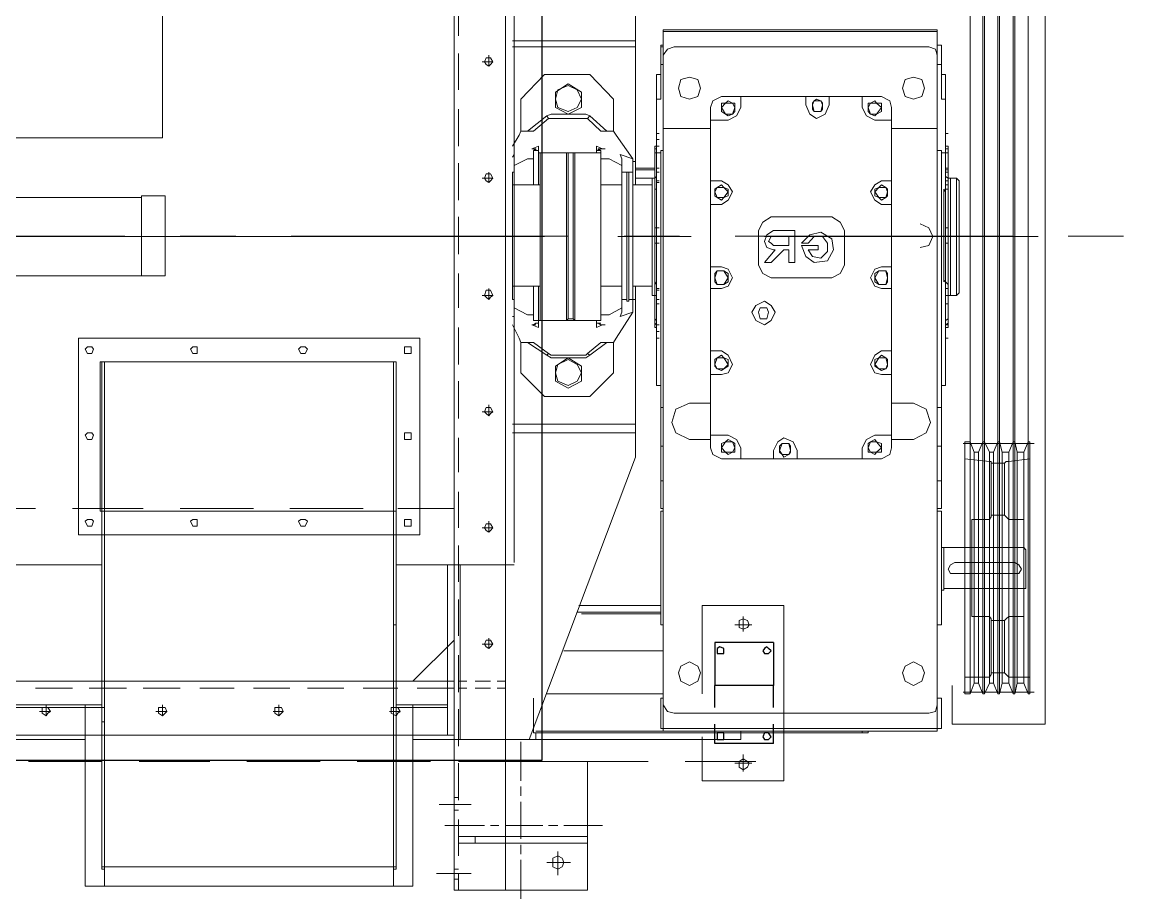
# Model space of a CAD drawing. Header units: millimetres. Extents: x 3220 to 226993, y 817 to 176024.
# Drawn here: x 47459 to 49373, y 163655 to 165159 of the extents above; entities that cross this region are included whole.
import ezdxf

# ---------------------------------------------------------------- set-up
doc = ezdxf.new("R2010")
doc.units = ezdxf.units.MM
doc.linetypes.add('AXES', pattern=[50.8, 31.75, -6.35, 6.35, -6.35])
doc.layers.add('Axe', color=1, linetype='AXES', lineweight=9)

# ---------------------------------------------------------------- blocks, each defined once
blk = doc.blocks.new("SYST7ME D'AXE")
at = {"layer": 'Axe', "ltscale": 15}
blk.add_line((-500, 9000), (15500, 9000), dxfattribs=at)
blk = doc.blocks.new('Level 0m')
blk.add_lwpolyline([(3300, -8100), (7550, -8100), (7550, -9900), (3300, -9900)], close=True)
blk.add_blockref("SYST7ME D'AXE", (0, -18000))
blk = doc.blocks.new('ligne melange T')
at = {"color": 7, "linetype": 'Continuous', "lineweight": 5, "true_color": 0x000007}
for points in [[(836.8, 5277.1), (-915, 5277.1), (-915, 5118)], [(836.8, 5277.1), (836.8, 5118), (770.3, 5118)], [(784.8, 4828.7), (632.9, 4828.7), (632.9, 4828.7)], [(784.8, 4688.4), (632.9, 4688.4), (632.9, 4828.7)], [(933.8, 4828.7), (858.5, 4828.7), (858.5, 4828.7)], [(858.5, 4688.4), (933.8, 4688.4), (933.8, 4828.7)], [(666.2, 4773.7), (666.2, 4744.8)], [(903.4, 4773.7), (903.4, 4744.8)], [(651.7, 4759.2), (677.7, 4759.2)], [(888.9, 4759.2), (917.9, 4759.2)], [(1121.8, 4351.3), (-1126.2, 4351.3)], [(763.1, 4336.8), (763.1, 4351.3), (763.1, 4351.3)], [(774.6, 4336.8), (774.6, 4351.3), (774.6, 4351.3)], [(900.5, 4336.8), (900.5, 4351.3), (900.5, 4351.3)], [(1029.2, 4270.3), (1029.2, 4351.3)], [(1029.2, 4336.8), (1029.2, 4351.3), (1029.2, 4351.3)], [(1040.8, 4270.3), (1040.8, 4351.3)], [(1040.8, 4336.8), (1040.8, 4351.3), (1040.8, 4351.3)], [(763.1, 4299.2), (763.1, 4325.3)], [(774.6, 4299.2), (774.6, 4325.3)], [(900.5, 4299.2), (900.5, 4325.3)], [(1029.2, 4299.2), (1029.2, 4325.3)], [(1040.8, 4299.2), (1040.8, 4325.3)], [(1029.2, 4299.2), (1040.8, 4299.2)], [(-345, 4270.3), (-407.2, 4270.3)], [(-252.4, 4270.3), (-314.6, 4270.3)], [(-155.5, 4270.3), (-219.2, 4270.3)], [(-62.9, 4270.3), (-126.6, 4270.3)], [(29.7, 4270.3), (-34, 4270.3)], [(122.2, 4270.3), (62.9, 4270.3)], [(219.2, 4270.3), (155.5, 4270.3)], [(311.7, 4270.3), (248.1, 4270.3)], [(404.3, 4270.3), (345, 4270.3)], [(499.8, 4270.3), (437.6, 4270.3)], [(592.4, 4270.3), (530.2, 4270.3)], [(685, 4270.3), (622.8, 4270.3)], [(781.9, 4270.3), (718.2, 4270.3)], [(763.1, 4270.3), (763.1, 4284.8)], [(774.6, 4270.3), (774.6, 4284.8)], [(874.5, 4270.3), (810.8, 4270.3)], [(900.5, 4270.3), (900.5, 4284.8)], [(967, 4270.3), (903.4, 4270.3)], [(1062.5, 4270.3), (1000.3, 4270.3)], [(1029.2, 4270.3), (1029.2, 4284.8)], [(1040.8, 4270.3), (1040.8, 4284.8)], [(1121.8, 4270.3), (1092.9, 4270.3)], [(1121.8, 4263.1), (-1126.2, 4263.1), (-1126.2, 4263.1)], [(-219.2, 4263.1), (-345, 4263.1)], [(-34, 4263.1), (-155.5, 4263.1)], [(155.5, 4263.1), (29.7, 4263.1)], [(345, 4263.1), (219.2, 4263.1)], [(466.5, 4263.1), (404.3, 4263.1)], [(466.5, 4263.1), (466.5, 4166.2)], [(763.1, 4192.2), (692.2, 4263.1)], [(763.1, 263.3), (763.1, 4263.1)], [(774.6, 4199.4), (774.6, 4263.1), (774.6, 4263.1)], [(855.7, 263.3), (855.7, 4263.1)], [(774.6, 4106.8), (774.6, 4166.2)], [(466.5, 4106.8), (466.5, 3981)], [(774.6, 4011.4), (774.6, 4073.6)], [(774.6, 3918.8), (774.6, 3981)], [(466.5, 3918.8), (466.5, 3792.9)], [(774.6, 3826.2), (774.6, 3885.5)], [(774.6, 3729.3), (774.6, 3792.9)], [(67.3, 3766.9), (-70.2, 3766.9), (-70.2, 3726.4)], [(-0.7, 3766.9), (-0.7, 3555.7)], [(67.3, 3766.9), (67.3, 3726.4)], [(67.3, 2977.1), (67.3, 3726.4), (-70.2, 3726.4)], [(-67.3, 3726.4), (-67.3, 2977.1), (-67.3, 2977.1)], [(466.5, 3729.3), (466.5, 3607.8)], [(774.6, 3636.7), (774.6, 3700.4)], [(774.6, 3544.1), (774.6, 3607.8)], [(466.5, 3544.1), (466.5, 3418.3)]]:
    blk.add_lwpolyline(points, dxfattribs=at)
at = {"color": 5, "linetype": 'Continuous', "lineweight": 5, "true_color": 0x000005}
for points in [[(-0.7, 4795.4), (-0.7, 5265.6), (-0.7, 5265.6)], [(352.2, 5248.2), (-848.4, 5248.2)], [(352.2, 5248.2), (784.8, 5248.2)], [(355.1, 5136.8), (355.1, 5258.3)], [(385.5, 5214.9), (381.2, 5251.1), (381.2, 5251.1)], [(658.9, 5207.7), (748.6, 5207.7), (751.5, 5210.6), (755.8, 5214.9), (755.8, 5251.1)], [(781.9, 5136.8), (781.9, 5258.3)], [(369.6, 5241), (766, 5241)], [(369.6, 5229.4), (766, 5229.4)], [(478.1, 5207.7), (481, 5210.6), (485.3, 5214.9), (485.3, 5241)], [(485.3, 5241), (651.7, 5241)], [(651.7, 5214.9), (651.7, 5241), (651.7, 5241)], [(352.2, 5225), (-848.4, 5225)], [(352.2, 5222.2), (-848.4, 5222.2)], [(352.2, 5225), (784.8, 5225)], [(352.2, 5222.2), (784.8, 5222.2)], [(369.6, 5214.9), (766, 5214.9)], [(385.5, 5214.9), (385.5, 5210.6), (388.4, 5207.7)], [(388.4, 5207.7), (388.4, 5184.5)], [(388.4, 5207.7), (478.1, 5207.7), (478.1, 5207.7)], [(478.1, 5207.7), (478.1, 5184.5)], [(651.7, 5214.9), (656, 5210.6), (658.9, 5207.7)], [(658.9, 5207.7), (658.9, 5184.5)], [(748.6, 5207.7), (748.6, 5184.5)], [(352.2, 5199), (-848.4, 5199)], [(352.2, 5196.1), (-848.4, 5196.1)], [(352.2, 5199), (784.8, 5199)], [(352.2, 5196.1), (784.8, 5196.1)], [(369.6, 5203.3), (766, 5203.3)], [(369.6, 5188.9), (766, 5188.9)], [(352.2, 5173), (-848.4, 5173)], [(352.2, 5170.1), (-848.4, 5170.1)], [(352.2, 5173), (784.8, 5173)], [(352.2, 5170.1), (784.8, 5170.1)], [(369.6, 5181.6), (766, 5181.6)], [(388.4, 5184.5), (385.5, 5184.5), (385.5, 5181.6), (381.2, 5139.7)], [(388.4, 5184.5), (478.1, 5184.5), (478.1, 5184.5)], [(485.3, 5181.6), (481, 5184.5), (478.1, 5184.5)], [(485.3, 5151.3), (485.3, 5181.6), (485.3, 5181.6)], [(748.6, 5184.5), (656, 5184.5), (651.7, 5181.6), (651.7, 5151.3)], [(755.8, 5181.6), (751.5, 5184.5), (748.6, 5184.5)], [(755.8, 5139.7), (755.8, 5181.6), (755.8, 5181.6)], [(369.6, 5162.8), (766, 5162.8)], [(369.6, 5155.6), (766, 5155.6)], [(485.3, 5151.3), (651.7, 5151.3)], [(352.2, 5148.4), (-848.4, 5148.4)], [(352.2, 5148.4), (784.8, 5148.4)], [(784.8, 4828.7), (858.5, 4828.7)], [(-0.7, 4543.7), (-0.7, 4669.6)], [(-0.7, 3795.8), (-0.7, 4417.9)], [(-0.7, 3544.1), (-0.7, 3670)]]:
    blk.add_lwpolyline(points, dxfattribs=at)
at = {"color": 7, "linetype": 'Continuous', "lineweight": 15, "true_color": 0x000007}
for points in [[(352.2, 5248.2), (352.2, 5251.1)], [(352.2, 5251.1), (784.8, 5251.1)], [(352.2, 5248.2), (369.6, 5241), (369.6, 5229.4)], [(766, 5229.4), (766, 5241), (784.8, 5248.2)], [(784.8, 5248.2), (784.8, 5251.1)], [(352.2, 5225), (369.6, 5229.4)], [(784.8, 5225), (766, 5229.4)], [(352.2, 5222.2), (352.2, 5225)], [(369.6, 5203.3), (369.6, 5214.9), (352.2, 5222.2)], [(784.8, 5222.2), (766, 5214.9), (766, 5203.3)], [(784.8, 5222.2), (784.8, 5225)], [(352.2, 5199), (369.6, 5203.3)], [(352.2, 5196.1), (352.2, 5199)], [(369.6, 5181.6), (369.6, 5188.9), (352.2, 5196.1)], [(784.8, 5199), (766, 5203.3)], [(784.8, 5196.1), (766, 5188.9), (766, 5181.6)], [(784.8, 5196.1), (784.8, 5199)], [(352.2, 5173), (369.6, 5181.6), (369.6, 5181.6)], [(352.2, 5170.1), (352.2, 5173)], [(369.6, 5155.6), (369.6, 5162.8), (352.2, 5170.1)], [(784.8, 5173), (766, 5181.6), (766, 5181.6)], [(784.8, 5170.1), (766, 5162.8), (766, 5155.6)], [(784.8, 5170.1), (784.8, 5173)], [(352.2, 5148.4), (369.6, 5155.6), (369.6, 5155.6)], [(784.8, 5148.4), (766, 5155.6), (766, 5155.6)], [(352.2, 5139.7), (352.2, 5148.4)], [(352.2, 5139.7), (784.8, 5139.7)], [(784.8, 5139.7), (784.8, 5148.4)], [(851.3, 4754.9), (848.4, 4754.9), (848.4, 4754.9)], [(851.3, 4754.9), (851.3, 4759.2)], [(851.3, 4754.9), (862.9, 4754.9)], [(851.3, 4754.9), (851.3, 4403.4)], [(862.9, 4754.9), (862.9, 4403.4)], [(632.9, 4617.5), (632.9, 4477.2)], [(644.5, 4617.5), (644.5, 4474.3)], [(647.3, 4617.5), (647.3, 4481.5)], [(711, 4451.1), (711, 4621.8)], [(784.8, 4621.8), (784.8, 4422.2)], [(848.4, 4621.8), (848.4, 4403.4)], [(-117.9, 4607.4), (-117.9, 4574.1)], [(-115, 4574.1), (-115, 4607.4)], [(-100.5, 4603), (-100.5, 4574.1)], [(-100.5, 4603), (-100.5, 4574.1)], [(-89, 4569.7), (-89, 4603)], [(84.6, 4603), (84.6, 4569.7)], [(-381.2, 4574.1), (-326.2, 4574.1), (-326.2, 4574.1)], [(-336.3, 4574.1), (-336.3, 4362.9)], [(-89, 4574.1), (-326.2, 4574.1)], [(-326.2, 4574.1), (-326.2, 4362.9)], [(-174.3, 4540.8), (-133.8, 4569.7), (-141, 4548)], [(-133.8, 4569.7), (-110.7, 4569.7), (-110.7, 4569.7)], [(-129.5, 4569.7), (-129.5, 4574.1), (-129.5, 4574.1)], [(-129.5, 4569.7), (-110.7, 4569.7), (-110.7, 4569.7)], [(-110.7, 4562.5), (-110.7, 4569.7)], [(-110.7, 4569.7), (107.8, 4569.7)], [(-110.7, 4569.7), (-110.7, 4562.5)], [(110.7, 4562.5), (-110.7, 4562.5)], [(-110.7, 4559.6), (-110.7, 4562.5)], [(-110.7, 4562.5), (-110.7, 4559.6)], [(-110.7, 4550.9), (-110.7, 4559.6), (110.7, 4559.6)], [(-110.7, 4559.6), (-110.7, 4550.9)], [(321.9, 4574.1), (84.6, 4574.1)], [(107.8, 4569.7), (107.8, 4574.1)], [(107.8, 4569.7), (107.8, 4562.5)], [(107.8, 4562.5), (107.8, 4569.7)], [(126.6, 4569.7), (107.8, 4569.7)], [(129.5, 4569.7), (107.8, 4569.7)], [(107.8, 4559.6), (107.8, 4550.9)], [(107.8, 4559.6), (107.8, 4550.9), (129.5, 4550.9)], [(110.7, 4562.5), (110.7, 4559.6)], [(110.7, 4559.6), (110.7, 4562.5)], [(129.5, 4569.7), (126.6, 4569.7), (126.6, 4569.7)], [(136.7, 4548), (129.5, 4569.7), (129.5, 4569.7)], [(181.5, 4514.8), (181.5, 4536.5), (174.3, 4540.8), (129.5, 4569.7)], [(321.9, 4574.1), (336.3, 4574.1)], [(321.9, 4574.1), (321.9, 4362.9)], [(378.3, 4574.1), (336.3, 4574.1)], [(336.3, 4574.1), (336.3, 4362.9)], [(862.9, 4391.8), (378.3, 4574.1)], [(-174.3, 4540.8), (-181.5, 4536.5), (-181.5, 4514.8), (-203.2, 4491.6), (-203.2, 4488.7)], [(-133.8, 4550.9), (-141, 4548)], [(-133.8, 4550.9), (-141, 4548)], [(-133.8, 4514.8), (-133.8, 4529.2), (-122.2, 4550.9)], [(-110.7, 4550.9), (-133.8, 4550.9)], [(107.8, 4550.9), (-110.7, 4550.9)], [(-89, 4550.9), (-110.7, 4550.9)], [(-89, 4514.8), (-89, 4550.9)], [(107.8, 4550.9), (84.6, 4550.9)], [(84.6, 4550.9), (84.6, 4514.8)], [(122.2, 4550.9), (133.8, 4529.2), (133.8, 4514.8)], [(129.5, 4550.9), (136.7, 4548)], [(136.7, 4548), (129.5, 4550.9)], [(-278.5, 4496), (-236.5, 4536.5)], [(-181.5, 4536.5), (-236.5, 4536.5)], [(-181.5, 4524.9), (-207.6, 4496)], [(-151.2, 4517.7), (-151.2, 4522)], [(151.2, 4517.7), (151.2, 4522)], [(233.6, 4536.5), (181.5, 4536.5)], [(181.5, 4524.9), (203.2, 4496), (207.6, 4488.7)], [(274.1, 4417.9), (274.1, 4496), (233.6, 4536.5)], [(-143.9, 4507.5), (-155.5, 4507.5), (-151.2, 4517.7)], [(-151.2, 4517.7), (-151.2, 4514.8)], [(-151.2, 4517.7), (-151.2, 4514.8)], [(-151.2, 4514.8), (-151.2, 4510.4), (-148.3, 4510.4)], [(-151.2, 4514.8), (-148.3, 4510.4)], [(-148.3, 4510.4), (-148.3, 4514.8)], [(-148.3, 4507.5), (-148.3, 4514.8), (-143.9, 4514.8)], [(-148.3, 4510.4), (-148.3, 4507.5)], [(-148.3, 4510.4), (-148.3, 4507.5)], [(-148.3, 4507.5), (-143.9, 4507.5)], [(-143.9, 4514.8), (141, 4514.8)], [(-143.9, 4514.8), (-143.9, 4510.4), (-143.9, 4510.4)], [(-143.9, 4507.5), (-143.9, 4510.4)], [(-143.9, 4507.5), (-143.9, 4510.4)], [(-143.9, 4467), (-143.9, 4510.4), (-143.9, 4510.4)], [(141, 4514.8), (143.9, 4514.8), (143.9, 4507.5)], [(141, 4467), (143.9, 4469.9), (143.9, 4514.8), (141, 4514.8)], [(151.2, 4517.7), (155.5, 4507.5), (143.9, 4507.5)], [(143.9, 4507.5), (143.9, 4510.4)], [(143.9, 4507.5), (143.9, 4510.4)], [(143.9, 4507.5), (148.3, 4507.5)], [(148.3, 4510.4), (148.3, 4514.8)], [(148.3, 4510.4), (151.2, 4514.8), (151.2, 4514.8)], [(148.3, 4510.4), (148.3, 4507.5)], [(148.3, 4507.5), (148.3, 4510.4), (148.3, 4510.4)], [(151.2, 4517.7), (151.2, 4514.8)], [(151.2, 4514.8), (151.2, 4517.7)], [(151.2, 4514.8), (151.2, 4517.7)], [(203.2, 4488.7), (200.4, 4491.6), (181.5, 4514.8)], [(-278.5, 4417.9), (-278.5, 4496)], [(-262.6, 4458.4), (-248.1, 4481.5), (-222.1, 4481.5)], [(-222.1, 4481.5), (-210.5, 4458.4), (-222.1, 4436.7)], [(-203.2, 4491.6), (-207.6, 4496), (-210.5, 4488.7)], [(-210.5, 4488.7), (-210.5, 4429.4), (-210.5, 4429.4)], [(-203.2, 4488.7), (-203.2, 4425.1), (-203.2, 4425.1)], [(200.4, 4491.6), (203.2, 4496)], [(200.4, 4425.1), (203.2, 4429.4), (203.2, 4488.7)], [(207.6, 4429.4), (207.6, 4488.7), (207.6, 4488.7)], [(207.6, 4458.4), (222.1, 4481.5), (248.1, 4481.5)], [(248.1, 4481.5), (259.7, 4458.4), (248.1, 4436.7)], [(-143.9, 4469.9), (-143.9, 4455.5)], [(-143.9, 4469.9), (143.9, 4469.9)], [(-143.9, 4467), (141, 4467)], [(-143.9, 4458.4), (-143.9, 4467), (-143.9, 4467)], [(141, 4467), (141, 4458.4)], [(143.9, 4455.5), (143.9, 4469.9)], [(-262.6, 4458.4), (-248.1, 4436.7), (-222.1, 4436.7)], [(-143.9, 4458.4), (141, 4458.4)], [(-143.9, 4455.5), (-143.9, 4458.4), (-143.9, 4458.4)], [(-143.9, 4455.5), (143.9, 4455.5)], [(-143.9, 4455.5), (-143.9, 4410.6), (-143.9, 4410.6)], [(141, 4458.4), (143.9, 4455.5), (143.9, 4455.5)], [(143.9, 4455.5), (143.9, 4415)], [(207.6, 4458.4), (222.1, 4436.7), (248.1, 4436.7)], [(-210.5, 4429.4), (-207.6, 4422.2)], [(-203.2, 4425.1), (-207.6, 4422.2)], [(-181.5, 4399), (-203.2, 4425.1)], [(200.4, 4425.1), (181.5, 4399)], [(200.4, 4425.1), (203.2, 4422.2), (207.6, 4429.4)], [(-236.5, 4377.4), (-278.5, 4417.9)], [(-207.6, 4422.2), (-181.5, 4388.9)], [(-143.9, 4407.7), (-155.5, 4407.7), (-151.2, 4396.2)], [(-151.2, 4399), (-148.3, 4403.4), (-148.3, 4407.7)], [(-148.3, 4403.4), (-151.2, 4403.4), (-151.2, 4399)], [(-151.2, 4399), (-151.2, 4403.4)], [(-148.3, 4403.4), (-148.3, 4407.7), (-148.3, 4407.7)], [(-148.3, 4407.7), (-143.9, 4407.7)], [(-148.3, 4407.7), (-148.3, 4399)], [(-148.3, 4403.4), (-148.3, 4407.7)], [(-143.9, 4415), (-143.9, 4407.7)], [(-143.9, 4407.7), (-143.9, 4410.6)], [(-143.9, 4407.7), (-143.9, 4410.6)], [(-143.9, 4410.6), (141, 4410.6)], [(-89, 4407.7), (-143.9, 4407.7)], [(-89, 4362.9), (-89, 4410.6)], [(84.6, 4410.6), (84.6, 4362.9)], [(143.9, 4407.7), (84.6, 4407.7)], [(143.9, 4407.7), (143.9, 4399), (133.8, 4399)], [(141, 4410.6), (143.9, 4410.6), (143.9, 4415)], [(143.9, 4407.7), (143.9, 4415)], [(143.9, 4407.7), (143.9, 4410.6)], [(143.9, 4407.7), (143.9, 4410.6)], [(148.3, 4403.4), (148.3, 4407.7), (143.9, 4407.7)], [(151.2, 4396.2), (155.5, 4407.7), (143.9, 4407.7)], [(151.2, 4399), (148.3, 4403.4), (148.3, 4407.7)], [(148.3, 4403.4), (148.3, 4407.7)], [(151.2, 4399), (148.3, 4403.4), (148.3, 4403.4)], [(151.2, 4399), (151.2, 4403.4)], [(181.5, 4388.9), (203.2, 4422.2)], [(274.1, 4417.9), (233.6, 4377.4)], [(862.9, 4391.8), (862.9, 4403.4), (851.3, 4403.4), (851.3, 4399)], [(-181.5, 4399), (-181.5, 4377.4), (-174.3, 4374.5), (-155.5, 4362.9)], [(-151.2, 4399), (-151.2, 4396.2)], [(-151.2, 4396.2), (-151.2, 4399)], [(-151.2, 4396.2), (-151.2, 4399)], [(-133.8, 4391.8), (-133.8, 4399), (-148.3, 4399)], [(-89, 4399), (-133.8, 4399)], [(-122.2, 4365.8), (-133.8, 4388.9), (-133.8, 4391.8)], [(133.8, 4399), (84.6, 4399)], [(133.8, 4399), (133.8, 4388.9), (122.2, 4365.8)], [(151.2, 4399), (151.2, 4396.2), (151.2, 4396.2)], [(151.2, 4399), (151.2, 4396.2)], [(174.3, 4374.5), (181.5, 4377.4), (181.5, 4399)], [(851.3, 4399), (792, 4399), (792, 4399)], [(862.9, 4273.2), (862.9, 4391.8)], [(-563.4, 4365.8), (559.1, 4365.8)], [(-181.5, 4377.4), (-236.5, 4377.4)], [(-141, 4365.8), (-133.8, 4365.8)], [(-136.7, 4362.9), (-141, 4365.8)], [(-141, 4365.8), (-133.8, 4365.8)], [(-110.7, 4365.8), (-133.8, 4365.8)], [(-110.7, 4362.9), (-110.7, 4365.8)], [(-110.7, 4362.9), (-110.7, 4365.8)], [(-89, 4365.8), (-110.7, 4365.8)], [(107.8, 4365.8), (84.6, 4365.8)], [(107.8, 4365.8), (107.8, 4362.9)], [(129.5, 4365.8), (107.8, 4365.8)], [(136.7, 4365.8), (129.5, 4365.8)], [(129.5, 4365.8), (136.7, 4365.8)], [(136.7, 4365.8), (136.7, 4362.9)], [(174.3, 4374.5), (151.2, 4362.9), (151.2, 4362.9)], [(181.5, 4377.4), (233.6, 4377.4)], [(563.4, 4365.8), (563.4, 4163.3)], [(-110.7, 4362.9), (107.8, 4362.9), (107.8, 4362.9)], [(563.4, 4273.2), (862.9, 4273.2), (862.9, 4263.1)], [(563.4, 4263.1), (862.9, 4263.1), (862.9, 4263.1)], [(563.4, 4251.5), (855.7, 4251.5), (855.7, 4251.5)], [(803.6, 4251.5), (803.6, 4163.3)], [(807.9, 4251.5), (807.9, 4158.9)], [(855.7, 4263.1), (855.7, 4251.5)], [(862.9, 4192.2), (862.9, 4263.1)], [(174.3, 3617.9), (174.3, 4203.8)], [(174.3, 4203.8), (511.4, 4203.8)], [(511.4, 4203.8), (511.4, 3617.9)], [(1085.7, 4158.9), (1114.6, 4158.9), (1114.6, 4192.2), (803.6, 4192.2), (803.6, 4163.3)], [(214.8, 4163.3), (214.8, 3655.5)], [(214.8, 3655.5), (214.8, 4163.3)], [(466.5, 4163.3), (214.8, 4163.3)], [(214.8, 4163.3), (214.8, 4158.9), (214.8, 4158.9)], [(214.8, 4163.3), (470.9, 4163.3)], [(214.8, 3662.7), (214.8, 4158.9)], [(466.5, 4158.9), (214.8, 4158.9)], [(1081.3, 4158.9), (1081.3, 4163.3), (466.5, 4163.3)], [(666.2, 4158.9), (466.5, 4158.9), (466.5, 4158.9)], [(470.9, 4163.3), (470.9, 3655.5)], [(666.2, 4163.3), (666.2, 4158.9), (1114.6, 4158.9)], [(1085.7, 4158.9), (1085.7, 4163.3), (1081.3, 4163.3)], [(1081.3, 4158.9), (1081.3, 4163.3), (1081.3, 4163.3)], [(1081.3, 3662.7), (1081.3, 4158.9)], [(1114.6, 3662.7), (1114.6, 4158.9)], [(466.5, 3662.7), (214.8, 3662.7), (214.8, 3662.7)], [(466.5, 3658.4), (214.8, 3658.4), (214.8, 3662.7)], [(1081.3, 3662.7), (1081.3, 3658.4), (466.5, 3658.4)], [(466.5, 3662.7), (1114.6, 3662.7), (1114.6, 3662.7)], [(563.4, 3658.4), (563.4, 3003.1)], [(1085.7, 3662.7), (1114.6, 3662.7), (1114.6, 3629.5), (803.6, 3629.5)], [(803.6, 3658.4), (803.6, 3629.5), (803.6, 3629.5)], [(803.6, 3658.4), (803.6, 2262.5)], [(807.9, 3662.7), (807.9, 2262.5), (807.9, 2262.5)], [(832.5, 3658.4), (832.5, 3662.7), (832.5, 3662.7)], [(1081.3, 3658.4), (1085.7, 3658.4), (1085.7, 3662.7)], [(1081.3, 3662.7), (1081.3, 3658.4), (1081.3, 3658.4)], [(470.9, 3655.5), (214.8, 3655.5)], [(862.9, 263.3), (862.9, 3629.5)], [(511.4, 3617.9), (174.3, 3617.9)]]:
    blk.add_lwpolyline(points, dxfattribs=at)
at = {"color": 1, "linetype": 'Continuous', "lineweight": 5, "true_color": 0x000001}
for points in [[(533.1, 5241), (537.4, 5243.9)], [(603.9, 5241), (533.1, 5241)], [(533.1, 5241), (533.1, 5099.2), (533.1, 5099.2)], [(533.1, 5151.3), (533.1, 5241)], [(603.9, 5243.9), (537.4, 5243.9)], [(577.9, 5225), (577.9, 5232.3), (570.7, 5236.6), (563.4, 5232.3), (559.1, 5225), (559.1, 5122.3), (563.4, 5115.1), (570.7, 5110.8), (577.9, 5115.1), (577.9, 5122.3)], [(603.9, 5243.9), (603.9, 5241)], [(603.9, 5241), (603.9, 5103.5)], [(603.9, 5151.3), (603.9, 5241)], [(577.9, 5225), (577.9, 5122.3)], [(-100.5, 5125.2), (-96.2, 5129.6)], [(-100.5, 5125.2), (100.5, 5125.2), (96.2, 5129.6)], [(100.5, 5125.2), (100.5, 5115.1), (-100.5, 5115.1)], [(-100.5, 5115.1), (-100.5, 5125.2), (-100.5, 5125.2)], [(100.5, 5115.1), (-100.5, 5115.1)], [(-100.5, 5110.8), (-100.5, 5115.1)], [(-96.2, 5129.6), (96.2, 5129.6), (96.2, 5129.6)], [(100.5, 5115.1), (100.5, 5110.8)], [(-329.1, 5092), (-329.1, 5099.2)], [(-329.1, 5099.2), (-295.8, 5099.2)], [(-295.8, 5092), (-295.8, 5099.2), (-288.6, 5099.2)], [(-236.5, 5106.4), (-236.5, 5099.2), (-288.6, 5099.2)], [(-278.5, 5099.2), (-278.5, 5106.4)], [(-278.5, 5106.4), (-236.5, 5106.4)], [(-236.5, 5106.4), (-229.3, 5106.4), (-229.3, 5106.4)], [(-143.9, 5106.4), (-229.3, 5106.4), (-229.3, 5106.4)], [(-177.2, 5106.4), (-177.2, 5110.8), (-177.2, 5110.8)], [(-177.2, 5106.4), (-174.3, 5106.4)], [(-167.1, 5106.4), (-177.2, 5106.4), (-177.2, 5106.4)], [(-174.3, 5106.4), (-155.5, 5106.4), (-155.5, 5106.4)], [(-167.1, 5106.4), (-159.8, 5106.4), (-159.8, 5106.4)], [(-155.5, 5106.4), (-159.8, 5106.4), (-159.8, 5106.4)], [(-155.5, 5106.4), (-155.5, 5110.8)], [(-143.9, 5110.8), (-155.5, 5110.8), (-155.5, 5110.8)], [(-155.5, 5106.4), (-155.5, 5110.8)], [(-151.2, 5106.4), (-151.2, 5110.8)], [(-148.3, 5099.2), (292.9, 5099.2), (292.9, 5099.2)], [(-148.3, 5099.2), (-148.3, 5092)], [(-15.2, 5110.8), (-143.9, 5110.8), (-143.9, 5110.8)], [(-143.9, 5110.8), (-143.9, 5106.4)], [(-143.9, 5106.4), (255.3, 5106.4), (255.3, 5106.4)], [(-143.9, 5106.4), (-143.9, 5099.2), (-143.9, 5099.2)], [(-117.9, 5106.4), (-117.9, 5110.8)], [(-117.9, 5106.4), (-115, 5106.4)], [(-110.7, 5106.4), (-117.9, 5106.4), (-117.9, 5106.4)], [(-115, 5106.4), (-115, 5110.8), (-115, 5110.8)], [(-115, 5106.4), (-103.4, 5106.4)], [(-110.7, 5106.4), (-110.7, 5110.8)], [(-110.7, 5106.4), (-96.2, 5106.4), (-96.2, 5106.4)], [(-103.4, 5106.4), (-100.5, 5110.8)], [(-103.4, 5106.4), (-93.3, 5106.4), (-93.3, 5106.4)], [(-96.2, 5106.4), (-96.2, 5110.8), (-96.2, 5110.8)], [(-96.2, 5106.4), (-89, 5106.4), (-89, 5106.4)], [(-93.3, 5106.4), (-89, 5106.4)], [(-89, 5106.4), (-89, 5110.8), (-89, 5110.8)], [(-81.7, 5110.8), (-81.7, 5106.4)], [(-77.4, 5106.4), (-81.7, 5103.5), (-0.7, 5103.5)], [(-77.4, 5106.4), (-0.7, 5106.4), (-0.7, 5106.4)], [(-15.2, 5106.4), (-15.2, 5110.8), (-15.2, 5110.8)], [(10.8, 5110.8), (-15.2, 5110.8), (-15.2, 5110.8)], [(-0.7, 5106.4), (-15.2, 5106.4), (-15.2, 5106.4)], [(-15.2, 5106.4), (-8, 5106.4), (-8, 5106.4)], [(-8, 5106.4), (3.6, 5106.4), (3.6, 5106.4)], [(-0.7, 5106.4), (3.6, 5106.4), (3.6, 5106.4)], [(74.5, 5106.4), (77.4, 5103.5), (-0.7, 5103.5)], [(74.5, 5106.4), (-0.7, 5106.4), (-0.7, 5106.4)], [(10.8, 5106.4), (3.6, 5106.4), (3.6, 5106.4)], [(3.6, 5106.4), (10.8, 5106.4)], [(10.8, 5110.8), (10.8, 5106.4)], [(10.8, 5110.8), (155.5, 5110.8), (155.5, 5110.8)], [(10.8, 5106.4), (10.8, 5110.8)], [(77.4, 5106.4), (81.7, 5110.8)], [(89, 5106.4), (89, 5110.8)], [(89, 5106.4), (89, 5110.8), (89, 5110.8)], [(91.9, 5106.4), (89, 5106.4), (89, 5106.4)], [(89, 5106.4), (91.9, 5106.4)], [(107.8, 5106.4), (91.9, 5106.4), (100.5, 5106.4)], [(100.5, 5110.8), (100.5, 5106.4)], [(100.5, 5106.4), (110.7, 5106.4), (107.8, 5106.4)], [(115, 5106.4), (110.7, 5106.4), (110.7, 5106.4)], [(115, 5106.4), (110.7, 5106.4)], [(115, 5106.4), (115, 5110.8)], [(143.9, 5106.4), (141, 5110.8)], [(148.3, 5110.8), (151.2, 5106.4)], [(151.2, 5106.4), (151.2, 5110.8), (151.2, 5110.8)], [(162.7, 5106.4), (151.2, 5106.4), (151.2, 5106.4)], [(155.5, 5106.4), (151.2, 5106.4), (151.2, 5106.4)], [(155.5, 5110.8), (155.5, 5106.4)], [(155.5, 5106.4), (167.1, 5106.4)], [(162.7, 5106.4), (167.1, 5106.4), (167.1, 5106.4)], [(174.3, 5106.4), (167.1, 5106.4), (167.1, 5106.4)], [(167.1, 5106.4), (174.3, 5106.4)], [(174.3, 5106.4), (174.3, 5110.8)], [(255.3, 5099.2), (255.3, 5106.4)], [(292.9, 5092), (292.9, 5099.2), (319, 5099.2)], [(359.5, 5099.2), (319, 5099.2)], [(359.5, 5092), (359.5, 5099.2)], [(418.8, 5099.2), (359.5, 5099.2)], [(466.5, 5099.2), (418.8, 5099.2)], [(418.8, 5099.2), (418.8, 5092)], [(466.5, 5099.2), (466.5, 5092)], [(470.9, 5092), (470.9, 5099.2)], [(666.2, 5099.2), (470.9, 5099.2)], [(533.1, 5103.5), (533.1, 5106.4)], [(606.8, 5103.5), (533.1, 5103.5)], [(603.9, 5103.5), (603.9, 5106.4)], [(606.8, 5103.5), (606.8, 5099.2)], [(666.2, 5099.2), (666.2, 5092)], [(792, 5092), (792, 5099.2)], [(792, 5099.2), (844.1, 5099.2)], [(844.1, 5092), (844.1, 5099.2)], [(-355.1, 5092), (-352.2, 5092)], [(-355.1, 4621.8), (-355.1, 5092), (-355.1, 5092)], [(-352.2, 5089.1), (-352.2, 5092), (-321.9, 5092)], [(-352.2, 5080.4), (-352.2, 5089.1)], [(-352.2, 5080.4), (-352.2, 4636.3)], [(-311.7, 5092), (-321.9, 5089.1), (-326.2, 5077.5), (-326.2, 4640.6)], [(-321.9, 5092), (-311.7, 5092)], [(-311.7, 5092), (-185.9, 5092), (-185.9, 5092)], [(-185.9, 5092), (677.7, 5092)], [(-185.9, 5092), (-185.9, 5013.8)], [(18.1, 5063), (15.2, 5077.5), (-0.7, 5084.7), (-15.2, 5077.5), (-22.4, 5063)], [(285.7, 5013.8), (347.9, 5013.8), (347.9, 5051.5), (336.3, 5073.2), (319, 5080.4), (295.8, 5073.2), (285.7, 5051.5)], [(677.7, 5092), (803.6, 5092), (803.6, 5092)], [(803.6, 5092), (815.1, 5092)], [(818, 5077.5), (815.1, 5089.1), (803.6, 5092)], [(803.6, 4621.8), (815.1, 4629.1), (818, 4640.6), (818, 5077.5)], [(815.1, 5092), (844.1, 5092), (844.1, 5092)], [(844.1, 5092), (848.4, 5092)], [(844.1, 5089.1), (844.1, 5092)], [(844.1, 5089.1), (844.1, 5080.4)], [(844.1, 4636.3), (844.1, 5080.4)], [(848.4, 5092), (848.4, 5080.4)], [(848.4, 5080.4), (848.4, 4636.3)], [(285.7, 5013.8), (285.7, 5051.5)], [(-222.1, 5013.8), (-233.6, 5011), (-240.9, 4996.5)], [(-222.1, 5013.8), (-185.9, 5013.8), (-185.9, 5013.8)], [(-200.4, 4984.9), (-200.4, 5013.8)], [(-96.2, 4996.5), (-96.2, 5013.8), (-185.9, 5013.8)], [(-55.7, 5013.8), (-96.2, 5013.8)], [(-89, 4996.5), (-84.6, 5003.7), (-81.7, 5006.6)], [(-84.6, 4992.1), (-84.6, 5003.7), (-77.4, 5006.6)], [(-81.7, 5006.6), (-70.2, 5006.6), (-67.3, 5003.7), (-62.9, 4996.5)], [(-77.4, 4984.9), (-67.3, 4992.1), (-67.3, 5003.7), (-77.4, 5006.6)], [(51.4, 4996.5), (51.4, 5013.8), (-55.7, 5013.8), (-55.7, 4996.5)], [(89, 5013.8), (51.4, 5013.8)], [(58.6, 4996.5), (58.6, 5003.7), (62.9, 5006.6), (77.4, 5006.6)], [(77.4, 5006.6), (81.7, 5003.7), (81.7, 4996.5)], [(196, 4996.5), (196, 5013.8), (89, 5013.8), (89, 4996.5)], [(236.5, 5013.8), (196, 5013.8)], [(207.6, 5003.7), (203.2, 4996.5)], [(207.6, 5003.7), (210.5, 5006.6), (222.1, 5006.6)], [(207.6, 4992.1), (207.6, 5003.7), (219.2, 5006.6)], [(207.6, 4992.1), (219.2, 4984.9), (226.4, 4992.1), (226.4, 5003.7), (219.2, 5006.6)], [(226.4, 5003.7), (222.1, 5006.6)], [(229.3, 4996.5), (226.4, 5003.7)], [(285.7, 5013.8), (236.5, 5013.8), (236.5, 4996.5)], [(340.7, 5013.8), (340.7, 4984.9), (340.7, 4984.9)], [(362.4, 5013.8), (347.9, 5013.8)], [(381.2, 4996.5), (373.9, 5011), (362.4, 5013.8)], [(-240.9, 4721.6), (-240.9, 4996.5), (-240.9, 4996.5)], [(-233.6, 4984.9), (-229.3, 4987.8), (-229.3, 4996.5)], [(-233.6, 4984.9), (-229.3, 4977.7), (-229.3, 4973.3)], [(-229.3, 4977.7), (-229.3, 4987.8), (-222.1, 4996.5)], [(-229.3, 4996.5), (-214.8, 4996.5), (-210.5, 4987.8), (-207.6, 4984.9)], [(-229.3, 4977.7), (-222.1, 4973.3), (-210.5, 4977.7), (-210.5, 4987.8)], [(-210.5, 4987.8), (-222.1, 4996.5), (-222.1, 4996.5)], [(-222.1, 4963.2), (-207.6, 4970.4), (-200.4, 4984.9)], [(-207.6, 4984.9), (-210.5, 4977.7), (-214.8, 4973.3)], [(-96.2, 4996.5), (-89, 4984.9), (-77.4, 4977.7), (-62.9, 4984.9), (-55.7, 4996.5)], [(-81.7, 4984.9), (-84.6, 4992.1), (-89, 4996.5)], [(-84.6, 4992.1), (-77.4, 4984.9)], [(-81.7, 4984.9), (-70.2, 4984.9), (-70.2, 4984.9)], [(-62.9, 4996.5), (-67.3, 4992.1), (-70.2, 4984.9)], [(51.4, 4996.5), (55.7, 4984.9), (70.2, 4977.7), (84.6, 4984.9), (89, 4996.5)], [(58.6, 4996.5), (58.6, 4992.1), (62.9, 4984.9)], [(62.9, 4984.9), (77.4, 4984.9), (77.4, 4984.9)], [(77.4, 4984.9), (81.7, 4992.1), (81.7, 4996.5)], [(196, 4996.5), (203.2, 4984.9), (219.2, 4977.7), (233.6, 4984.9), (236.5, 4996.5)], [(203.2, 4996.5), (207.6, 4992.1), (210.5, 4984.9)], [(210.5, 4984.9), (222.1, 4984.9), (222.1, 4984.9)], [(222.1, 4984.9), (226.4, 4992.1), (229.3, 4996.5)], [(340.7, 4984.9), (347.9, 4970.4), (362.4, 4963.2)], [(347.9, 4984.9), (352.2, 4987.8), (355.1, 4996.5)], [(347.9, 4984.9), (352.2, 4977.7), (355.1, 4973.3)], [(352.2, 4977.7), (352.2, 4987.8), (362.4, 4996.5)], [(352.2, 4977.7), (362.4, 4973.3), (369.6, 4977.7), (369.6, 4987.8), (362.4, 4996.5)], [(355.1, 4996.5), (369.6, 4996.5), (369.6, 4987.8), (373.9, 4984.9)], [(369.6, 4973.3), (369.6, 4977.7), (373.9, 4984.9)], [(381.2, 4963.2), (381.2, 4996.5)], [(-240.9, 4963.2), (-222.1, 4963.2)], [(-229.3, 4973.3), (-214.8, 4973.3), (-214.8, 4973.3)], [(369.6, 4973.3), (355.1, 4973.3), (355.1, 4973.3)], [(366.7, 4851.8), (381.2, 4851.8), (381.2, 4963.2), (362.4, 4963.2)], [(848.4, 4973.3), (851.3, 4973.3), (851.3, 4963.2)], [(848.4, 4963.2), (851.3, 4963.2), (851.3, 4754.9)], [(-10.8, 4932.8), (-25.3, 4925.6), (-34, 4911.1)], [(-10.8, 4932.8), (48.5, 4932.8)], [(70.2, 4807), (70.2, 4911.1), (62.9, 4925.6), (48.5, 4932.8)], [(-226.4, 4906.8), (-240.9, 4906.8)], [(-226.4, 4866.3), (-210.5, 4873.5), (-203.2, 4885.1), (-210.5, 4899.6), (-226.4, 4906.8)], [(-34, 4807), (-34, 4911.1), (-34, 4911.1)], [(22.4, 4870.6), (22.4, 4888), (15.2, 4888), (15.2, 4859.1), (34, 4866.3), (44.1, 4880.8), (41.2, 4903.9), (22.4, 4914), (3.6, 4911.1), (-8, 4892.3), (-3.6, 4873.5), (10.8, 4859.1)], [(22.4, 4870.6), (34, 4877.9), (36.9, 4892.3), (25.3, 4903.9), (10.8, 4903.9), (-0.7, 4895.2), (-0.7, 4880.8), (10.8, 4870.6)], [(-236.5, 4885.1), (-233.6, 4892.3), (-229.3, 4895.2), (-219.2, 4895.2), (-214.8, 4892.3), (-214.8, 4885.1)], [(-236.5, 4885.1), (-233.6, 4880.8), (-229.3, 4877.9)], [(-226.4, 4895.2), (-233.6, 4892.3), (-233.6, 4892.3)], [(-233.6, 4892.3), (-233.6, 4880.8), (-226.4, 4877.9), (-214.8, 4880.8), (-214.8, 4892.3), (-226.4, 4895.2)], [(-219.2, 4877.9), (-214.8, 4880.8), (-214.8, 4885.1)], [(-240.9, 4866.3), (-226.4, 4866.3)], [(-229.3, 4877.9), (-219.2, 4877.9), (-219.2, 4877.9)], [(10.8, 4870.6), (10.8, 4859.1)], [(-10.8, 4811.3), (-10.8, 4847.5)], [(44.1, 4795.4), (44.1, 4807), (22.4, 4828.7), (22.4, 4837.4), (44.1, 4837.4), (44.1, 4847.5), (-10.8, 4847.5)], [(366.7, 4851.8), (352.2, 4844.6), (345, 4828.7), (352.2, 4818.6), (366.7, 4811.3)], [(381.2, 4811.3), (381.2, 4851.8)], [(-0.7, 4811.3), (-0.7, 4837.4), (15.2, 4837.4)], [(15.2, 4837.4), (15.2, 4811.3)], [(355.1, 4825.8), (355.1, 4837.4), (366.7, 4840.3)], [(355.1, 4828.7), (355.1, 4837.4), (359.5, 4840.3)], [(355.1, 4828.7), (355.1, 4825.8), (359.5, 4821.5)], [(355.1, 4825.8), (366.7, 4821.5), (373.9, 4825.8)], [(359.5, 4840.3), (369.6, 4840.3), (373.9, 4837.4), (378.3, 4828.7)], [(373.9, 4825.8), (373.9, 4837.4), (366.7, 4840.3)], [(369.6, 4821.5), (373.9, 4825.8), (378.3, 4828.7)], [(-34, 4807), (-25.3, 4792.5), (-10.8, 4785.3)], [(-10.8, 4811.3), (-3.6, 4799.8), (8, 4795.4), (18.1, 4799.8), (22.4, 4811.3)], [(-0.7, 4811.3), (-0.7, 4807), (8, 4802.6), (10.8, 4807), (15.2, 4811.3)], [(22.4, 4811.3), (22.4, 4814.2), (44.1, 4795.4)], [(48.5, 4785.3), (62.9, 4792.5), (70.2, 4807)], [(369.6, 4821.5), (359.5, 4821.5), (359.5, 4821.5)], [(362.4, 4754.9), (381.2, 4754.9), (381.2, 4811.3), (366.7, 4811.3)], [(48.5, 4785.3), (-10.8, 4785.3), (-10.8, 4785.3)], [(-222.1, 4754.9), (-240.9, 4754.9)], [(-200.4, 4733.2), (-207.6, 4747.7), (-222.1, 4754.9)], [(362.4, 4754.9), (347.9, 4747.7), (340.7, 4733.2)], [(381.2, 4721.6), (381.2, 4754.9)], [(-233.6, 4733.2), (-229.3, 4740.4), (-229.3, 4744.8)], [(-233.6, 4733.2), (-229.3, 4728.9), (-229.3, 4721.6)], [(-229.3, 4728.9), (-229.3, 4740.4), (-222.1, 4744.8)], [(-229.3, 4728.9), (-222.1, 4721.6), (-210.5, 4728.9), (-210.5, 4740.4), (-222.1, 4744.8)], [(-229.3, 4744.8), (-214.8, 4744.8), (-210.5, 4740.4), (-207.6, 4733.2)], [(-207.6, 4733.2), (-210.5, 4728.9), (-214.8, 4721.6)], [(-200.4, 4702.8), (-200.4, 4733.2)], [(-55.7, 4721.6), (-62.9, 4733.2), (-77.4, 4740.4), (-89, 4733.2), (-96.2, 4721.6)], [(-89, 4721.6), (-84.6, 4726), (-81.7, 4733.2), (-70.2, 4733.2)], [(-70.2, 4733.2), (-67.3, 4726), (-62.9, 4721.6)], [(89, 4721.6), (84.6, 4733.2), (70.2, 4740.4), (55.7, 4733.2), (51.4, 4721.6)], [(58.6, 4714.4), (58.6, 4726), (70.2, 4733.2)], [(58.6, 4714.4), (70.2, 4710.1), (81.7, 4714.4), (81.7, 4726), (70.2, 4733.2)], [(58.6, 4721.6), (58.6, 4726), (62.9, 4733.2), (77.4, 4733.2), (81.7, 4726), (81.7, 4721.6)], [(236.5, 4721.6), (233.6, 4733.2), (219.2, 4740.4), (203.2, 4733.2), (196, 4721.6)], [(203.2, 4721.6), (207.6, 4726), (210.5, 4733.2), (222.1, 4733.2)], [(222.1, 4733.2), (226.4, 4726), (229.3, 4721.6)], [(340.7, 4733.2), (340.7, 4702.8), (340.7, 4702.8)], [(347.9, 4733.2), (352.2, 4740.4), (355.1, 4744.8)], [(347.9, 4733.2), (352.2, 4728.9), (355.1, 4721.6)], [(352.2, 4728.9), (352.2, 4740.4), (362.4, 4744.8)], [(352.2, 4728.9), (362.4, 4721.6), (369.6, 4728.9), (369.6, 4740.4), (362.4, 4744.8)], [(355.1, 4744.8), (369.6, 4744.8), (369.6, 4740.4), (373.9, 4733.2)], [(369.6, 4721.6), (369.6, 4728.9), (373.9, 4733.2)], [(-240.9, 4721.6), (-233.6, 4707.2), (-222.1, 4702.8)], [(-229.3, 4721.6), (-214.8, 4721.6), (-214.8, 4721.6)], [(-185.9, 4702.8), (-96.2, 4702.8), (-96.2, 4721.6)], [(-81.7, 4710.1), (-84.6, 4714.4), (-89, 4721.6)], [(-81.7, 4710.1), (-70.2, 4710.1), (-70.2, 4710.1)], [(-70.2, 4710.1), (-67.3, 4714.4), (-62.9, 4721.6)], [(-55.7, 4721.6), (-55.7, 4702.8), (51.4, 4702.8), (51.4, 4721.6)], [(58.6, 4721.6), (58.6, 4714.4), (62.9, 4710.1), (77.4, 4710.1)], [(77.4, 4710.1), (81.7, 4714.4), (81.7, 4721.6)], [(89, 4721.6), (89, 4702.8), (196, 4702.8), (196, 4721.6)], [(210.5, 4710.1), (207.6, 4714.4), (203.2, 4721.6)], [(210.5, 4710.1), (222.1, 4710.1), (222.1, 4710.1)], [(222.1, 4710.1), (226.4, 4714.4), (229.3, 4721.6)], [(236.5, 4721.6), (236.5, 4702.8), (285.7, 4702.8)], [(355.1, 4721.6), (369.6, 4721.6), (369.6, 4721.6)], [(362.4, 4702.8), (373.9, 4707.2), (381.2, 4721.6)], [(-185.9, 4702.8), (-185.9, 4621.8), (-311.7, 4621.8)], [(-185.9, 4702.8), (-222.1, 4702.8)], [(-96.2, 4702.8), (-55.7, 4702.8)], [(51.4, 4702.8), (89, 4702.8)], [(196, 4702.8), (236.5, 4702.8)], [(285.7, 4666.7), (285.7, 4702.8)], [(347.9, 4702.8), (285.7, 4702.8), (285.7, 4702.8)], [(347.9, 4702.8), (362.4, 4702.8)], [(347.9, 4702.8), (347.9, 4666.7)], [(285.7, 4666.7), (295.8, 4643.5), (319, 4636.3), (336.3, 4643.5), (347.9, 4666.7)], [(-352.2, 4626.2), (-352.2, 4636.3)], [(-326.2, 4640.6), (-321.9, 4629.1), (-311.7, 4621.8)], [(844.1, 4636.3), (844.1, 4626.2)], [(848.4, 4636.3), (848.4, 4621.8)], [(-355.1, 4621.8), (-352.2, 4621.8)], [(-352.2, 4621.8), (-352.2, 4626.2)], [(-352.2, 4621.8), (-311.7, 4621.8), (-311.7, 4621.8)], [(-329.1, 4617.5), (-329.1, 4621.8)], [(-329.1, 4621.8), (-329.1, 4617.5), (-326.2, 4617.5)], [(-329.1, 4617.5), (-329.1, 4621.8)], [(-326.2, 4617.5), (-326.2, 4621.8)], [(-288.6, 4617.5), (-326.2, 4617.5), (-326.2, 4617.5)], [(-295.8, 4617.5), (-295.8, 4621.8)], [(-288.6, 4617.5), (-236.5, 4617.5)], [(-278.5, 4610.3), (-278.5, 4617.5)], [(255.3, 4617.5), (255.3, 4610.3), (-278.5, 4610.3)], [(-236.5, 4610.3), (-236.5, 4617.5)], [(-185.9, 4621.8), (677.7, 4621.8)], [(-177.2, 4610.3), (-177.2, 4614.6)], [(-167.1, 4610.3), (-167.1, 4614.6)], [(-155.5, 4610.3), (-155.5, 4614.6)], [(-148.3, 4621.8), (-148.3, 4617.5)], [(-148.3, 4617.5), (319, 4617.5), (319, 4617.5)], [(-143.9, 4617.5), (-143.9, 4610.3)], [(-117.9, 4610.3), (-117.9, 4614.6)], [(-110.7, 4610.3), (-110.7, 4614.6)], [(-96.2, 4610.3), (-96.2, 4614.6)], [(-93.3, 4610.3), (-93.3, 4614.6)], [(-15.2, 4610.3), (-15.2, 4614.6)], [(-15.2, 4610.3), (-15.2, 4614.6)], [(-0.7, 4610.3), (-0.7, 4614.6)], [(10.8, 4610.3), (10.8, 4614.6)], [(89, 4610.3), (89, 4614.6)], [(89, 4610.3), (89, 4614.6)], [(91.9, 4610.3), (91.9, 4614.6)], [(107.8, 4610.3), (107.8, 4614.6)], [(115, 4610.3), (115, 4614.6)], [(115, 4610.3), (115, 4614.6)], [(151.2, 4610.3), (151.2, 4614.6)], [(151.2, 4610.3), (151.2, 4614.6)], [(162.7, 4610.3), (162.7, 4614.6)], [(174.3, 4610.3), (174.3, 4614.6)], [(292.9, 4617.5), (292.9, 4621.8)], [(359.5, 4617.5), (319, 4617.5)], [(359.5, 4617.5), (359.5, 4621.8)], [(418.8, 4617.5), (359.5, 4617.5)], [(418.8, 4621.8), (418.8, 4617.5)], [(466.5, 4617.5), (418.8, 4617.5)], [(466.5, 4621.8), (466.5, 4617.5)], [(470.9, 4617.5), (470.9, 4621.8)], [(666.2, 4617.5), (470.9, 4617.5)], [(666.2, 4621.8), (666.2, 4617.5)], [(803.6, 4621.8), (677.7, 4621.8)], [(792, 4617.5), (792, 4621.8)], [(792, 4617.5), (844.1, 4617.5)], [(803.6, 4621.8), (815.1, 4621.8)], [(815.1, 4621.8), (848.4, 4621.8), (848.4, 4621.8)], [(844.1, 4621.8), (844.1, 4626.2)], [(844.1, 4617.5), (844.1, 4621.8)], [(-159.8, 4610.3), (-177.2, 4610.3), (-177.2, 4610.3)], [(-174.3, 4610.3), (-177.2, 4610.3), (-177.2, 4610.3)], [(-174.3, 4610.3), (-159.8, 4610.3), (-159.8, 4610.3)], [(-159.8, 4610.3), (-155.5, 4610.3), (-155.5, 4610.3)], [(-159.8, 4610.3), (-155.5, 4610.3)], [(-155.5, 4607.4), (-155.5, 4610.3)], [(-151.2, 4607.4), (-155.5, 4607.4)], [(-151.2, 4610.3), (-151.2, 4607.4), (-143.9, 4607.4)], [(-143.9, 4607.4), (-143.9, 4610.3), (-143.9, 4610.3)], [(-103.4, 4610.3), (-100.5, 4607.4), (-143.9, 4607.4)], [(-115, 4610.3), (-117.9, 4610.3)], [(-103.4, 4610.3), (-117.9, 4610.3), (-117.9, 4610.3)], [(-115, 4610.3), (-96.2, 4610.3), (-96.2, 4610.3)], [(-103.4, 4610.3), (-93.3, 4610.3)], [(-81.7, 4607.4), (-100.5, 4607.4)], [(-100.5, 4603), (-100.5, 4607.4)], [(100.5, 4603), (-100.5, 4603)], [(-96.2, 4610.3), (-93.3, 4610.3), (-93.3, 4610.3)], [(-89, 4610.3), (-93.3, 4610.3)], [(-93.3, 4610.3), (-89, 4610.3), (-89, 4610.3)], [(-81.7, 4607.4), (-81.7, 4610.3)], [(-15.2, 4607.4), (-81.7, 4607.4)], [(-15.2, 4610.3), (-15.2, 4607.4)], [(-15.2, 4607.4), (10.8, 4607.4), (10.8, 4610.3)], [(-15.2, 4610.3), (-8, 4610.3)], [(3.6, 4610.3), (-15.2, 4610.3), (-15.2, 4610.3)], [(-8, 4610.3), (-0.7, 4610.3)], [(-0.7, 4610.3), (3.6, 4610.3)], [(3.6, 4610.3), (10.8, 4610.3), (10.8, 4610.3)], [(3.6, 4610.3), (10.8, 4610.3), (10.8, 4610.3)], [(100.5, 4607.4), (10.8, 4607.4), (10.8, 4607.4)], [(77.4, 4610.3), (81.7, 4607.4)], [(89, 4610.3), (91.9, 4610.3)], [(89, 4610.3), (115, 4610.3), (115, 4610.3)], [(91.9, 4610.3), (110.7, 4610.3), (110.7, 4610.3)], [(100.5, 4610.3), (100.5, 4607.4), (141, 4607.4), (143.9, 4610.3)], [(100.5, 4607.4), (100.5, 4603)], [(110.7, 4610.3), (115, 4610.3)], [(148.3, 4607.4), (141, 4607.4)], [(151.2, 4610.3), (148.3, 4607.4), (155.5, 4607.4)], [(151.2, 4610.3), (155.5, 4610.3)], [(162.7, 4610.3), (151.2, 4610.3), (151.2, 4610.3)], [(155.5, 4610.3), (155.5, 4607.4)], [(174.3, 4610.3), (155.5, 4610.3), (155.5, 4610.3)], [(162.7, 4610.3), (167.1, 4610.3)], [(167.1, 4610.3), (174.3, 4610.3), (174.3, 4610.3)], [(1010.4, 4451.1), (1010.4, 4517.7), (1010.4, 4517.7)], [(1074.1, 4462.7), (1074.1, 4422.2)], [(1010.4, 4425.1), (1010.4, 4441)], [(1055.3, 4441), (1095.8, 4441)], [(1010.4, 4351.3), (1010.4, 4415)], [(-0.7, 4399), (-0.7, 4044.6)], [(867.2, 4377.4), (933.8, 4377.4)], [(943.9, 4377.4), (959.8, 4377.4)], [(969.9, 4377.4), (1033.6, 4377.4)], [(1043.7, 4377.4), (1059.6, 4377.4)], [(1069.7, 4377.4), (1136.3, 4377.4), (1136.3, 4377.4)], [(-300.2, 4329.6), (-300.2, 4310.8)], [(-100.5, 4329.6), (-100.5, 4310.8)], [(100.5, 4329.6), (100.5, 4310.8)], [(300.2, 4329.6), (300.2, 4310.8)], [(499.8, 4329.6), (499.8, 4310.8)], [(699.4, 4329.6), (699.4, 4310.8)], [(1010.4, 4325.3), (1010.4, 4339.7)], [(-292.9, 4322.4), (-311.7, 4322.4)], [(-93.3, 4322.4), (-110.7, 4322.4)], [(89, 4322.4), (107.8, 4322.4)], [(288.6, 4322.4), (307.4, 4322.4)], [(488.2, 4322.4), (507, 4322.4)], [(689.3, 4322.4), (706.7, 4322.4)], [(1010.4, 4247.2), (1010.4, 4315.1)], [(974.3, 4292), (974.3, 4237), (974.3, 4237)], [(1092.9, 4292), (1092.9, 4232.7), (1092.9, 4232.7)], [(803.6, 4163.3), (822.4, 4163.3)], [(803.6, 4163.3), (822.4, 4163.3)], [(815.1, 4151.7), (815.1, 4170.5)], [(815.1, 4151.7), (815.1, 4170.5)], [(-0.7, 3981), (-0.7, 3918.8)], [(815.1, 3952.1), (815.1, 3969.4)], [(815.1, 3952.1), (815.1, 3969.4)], [(803.6, 3962.2), (822.4, 3962.2)], [(803.6, 3962.2), (822.4, 3962.2)], [(-0.7, 3855.1), (-0.7, 3481.9)], [(803.6, 3762.6), (822.4, 3762.6)], [(803.6, 3762.6), (822.4, 3762.6)], [(815.1, 3751), (815.1, 3769.8)], [(815.1, 3751), (815.1, 3769.8)], [(803.6, 3562.9), (822.4, 3562.9)], [(803.6, 3562.9), (822.4, 3562.9)], [(815.1, 3551.4), (815.1, 3570.2)], [(815.1, 3551.4), (815.1, 3570.2)]]:
    blk.add_lwpolyline(points, dxfattribs=at)
for points in [[(-236.5, 5051.5), (-240.9, 5065.9), (-255.3, 5070.3), (-269.8, 5065.9), (-274.1, 5051.5), (-269.8, 5037), (-255.3, 5032.7), (-240.9, 5037)], [(770.3, 5051.5), (763.1, 5065.9), (748.6, 5070.3), (737, 5065.9), (729.8, 5051.5), (737, 5037), (748.6, 5032.7), (763.1, 5037)], [(70.2, 5006.6), (58.6, 5003.7), (58.6, 4992.1), (70.2, 4984.9), (81.7, 4992.1), (81.7, 5003.7)], [(151.2, 4795.4), (143.9, 4807), (129.5, 4814.2), (117.9, 4807), (110.7, 4795.4), (117.9, 4780.9), (129.5, 4773.7), (143.9, 4780.9)], [(141, 4788.2), (129.5, 4785.3), (122.2, 4788.2), (122.2, 4799.8), (129.5, 4802.6), (141, 4799.8)], [(-77.4, 4733.2), (-84.6, 4726), (-84.6, 4714.4), (-77.4, 4710.1), (-67.3, 4714.4), (-67.3, 4726)], [(219.2, 4733.2), (207.6, 4726), (207.6, 4714.4), (219.2, 4710.1), (226.4, 4714.4), (226.4, 4726)], [(-236.5, 4666.7), (-240.9, 4681.1), (-255.3, 4685.5), (-269.8, 4681.1), (-274.1, 4666.7), (-269.8, 4652.2), (-255.3, 4647.9), (-240.9, 4652.2)], [(770.3, 4666.7), (763.1, 4681.1), (748.6, 4685.5), (737, 4681.1), (729.8, 4666.7), (737, 4652.2), (748.6, 4647.9), (763.1, 4652.2)]]:
    blk.add_lwpolyline(points, close=True, dxfattribs=at)
at = {"color": 7, "linetype": 'Continuous', "lineweight": -2, "true_color": 0x000007}
for points in [[(696.5, 4811.3), (696.5, 4710.1), (770.3, 4710.1)], [(696.5, 4811.3), (770.3, 4811.3), (770.3, 4811.3)], [(807.9, 4811.3), (770.3, 4811.3), (770.3, 4811.3)], [(770.3, 4811.3), (770.3, 4710.1), (770.3, 4710.1)], [(870.1, 4811.3), (836.8, 4811.3), (836.8, 4811.3)], [(870.1, 4811.3), (870.1, 4710.1), (870.1, 4710.1)], [(807.9, 4710.1), (770.3, 4710.1), (770.3, 4710.1)], [(870.1, 4710.1), (836.8, 4710.1), (836.8, 4710.1)]]:
    blk.add_lwpolyline(points, dxfattribs=at)
for points in [[(715.3, 4799.8), (715.3, 4802.6), (711, 4807), (706.7, 4802.6), (703.8, 4799.8), (706.7, 4795.4), (711, 4792.5), (715.3, 4795.4)], [(862.9, 4799.8), (862.9, 4802.6), (858.5, 4807), (851.3, 4802.6), (851.3, 4795.4), (858.5, 4792.5), (862.9, 4795.4)], [(715.3, 4718.7), (715.3, 4726), (706.7, 4726), (703.8, 4718.7), (706.7, 4714.4), (715.3, 4714.4)], [(862.9, 4718.7), (862.9, 4726), (851.3, 4726), (851.3, 4714.4), (862.9, 4714.4)]]:
    blk.add_lwpolyline(points, close=True, dxfattribs=at)
at = {"color": 7, "linetype": 'Continuous', "lineweight": 5, "true_color": 0x000007}
for points in [[(673.4, 4759.2), (670.5, 4766.5), (666.2, 4769.4), (658.9, 4766.5), (656, 4759.2), (658.9, 4752), (670.5, 4752)], [(915, 4759.2), (910.6, 4766.5), (903.4, 4769.4), (900.5, 4766.5), (896.2, 4759.2), (900.5, 4752), (910.6, 4752)], [(1085.7, 4441), (1081.3, 4448.2), (1074.1, 4451.1), (1066.9, 4448.2), (1062.5, 4441), (1066.9, 4432.3), (1081.3, 4432.3)], [(-300.2, 4329.6), (-307.4, 4325.3), (-307.4, 4318), (-300.2, 4315.1), (-295.8, 4318), (-292.9, 4322.4), (-295.8, 4325.3)], [(-100.5, 4329.6), (-107.8, 4325.3), (-107.8, 4318), (-100.5, 4315.1), (-96.2, 4318), (-93.3, 4322.4), (-96.2, 4325.3)], [(100.5, 4329.6), (103.4, 4325.3), (107.8, 4322.4), (103.4, 4318), (100.5, 4315.1), (91.9, 4318), (91.9, 4325.3)], [(300.2, 4329.6), (303.1, 4325.3), (307.4, 4322.4), (303.1, 4318), (300.2, 4315.1), (292.9, 4318), (292.9, 4325.3)], [(499.8, 4329.6), (504.1, 4325.3), (507, 4322.4), (504.1, 4318), (499.8, 4315.1), (492.6, 4318), (492.6, 4325.3)], [(699.4, 4329.6), (703.8, 4325.3), (706.7, 4322.4), (703.8, 4318), (699.4, 4315.1), (692.2, 4318), (692.2, 4325.3)], [(822.4, 4163.3), (818, 4166.2), (815.1, 4170.5), (807.9, 4166.2), (807.9, 4154.6), (818, 4154.6)], [(815.1, 4154.6), (818, 4154.6), (822.4, 4163.3), (818, 4166.2), (815.1, 4170.5), (807.9, 4166.2), (807.9, 4154.6)], [(822.4, 3962.2), (818, 3966.5), (815.1, 3969.4), (807.9, 3966.5), (807.9, 3954.9), (818, 3954.9)], [(815.1, 3954.9), (818, 3954.9), (822.4, 3962.2), (818, 3966.5), (815.1, 3969.4), (807.9, 3966.5), (807.9, 3954.9)], [(822.4, 3762.6), (818, 3766.9), (815.1, 3769.8), (807.9, 3766.9), (807.9, 3755.3), (818, 3755.3)], [(815.1, 3755.3), (818, 3755.3), (822.4, 3762.6), (818, 3766.9), (815.1, 3769.8), (807.9, 3766.9), (807.9, 3755.3)], [(822.4, 3562.9), (818, 3565.8), (815.1, 3570.2), (807.9, 3565.8), (807.9, 3555.7), (818, 3555.7)], [(815.1, 3555.7), (818, 3555.7), (822.4, 3562.9), (818, 3565.8), (815.1, 3570.2), (807.9, 3565.8), (807.9, 3555.7)]]:
    blk.add_lwpolyline(points, close=True, dxfattribs=at)
at = {"color": 11, "linetype": 'Continuous', "lineweight": 9, "true_color": 0x00000b}
for points in [[(900.5, 4659.4), (900.5, 4780.9)], [(900.5, 4469.9), (900.5, 4595.8)], [(900.5, 4281.9), (900.5, 4407.7)], [(900.5, 4096.7), (900.5, 4222.6)], [(900.5, 3907.2), (900.5, 4033.1)], [(900.5, 3722.1), (900.5, 3843.6)], [(900.5, 3532.5), (900.5, 3658.4)]]:
    blk.add_lwpolyline(points, dxfattribs=at)
at = {"color": 7, "linetype": 'Continuous', "lineweight": 15, "true_color": 0x000007}
for points in [[(-214.8, 4458.4), (-222.1, 4474.3), (-236.5, 4481.5), (-252.4, 4474.3), (-259.7, 4458.4), (-252.4, 4441), (-236.5, 4436.7), (-222.1, 4441)], [(255.3, 4458.4), (248.1, 4474.3), (233.6, 4481.5), (219.2, 4474.3), (210.5, 4458.4), (219.2, 4441), (233.6, 4436.7), (248.1, 4441)], [(200.4, 4185), (200.4, 4189.3), (188.8, 4189.3), (188.8, 4177.7), (200.4, 4177.7)], [(347.9, 4185), (347.9, 4189.3), (336.3, 4189.3), (336.3, 4177.7), (347.9, 4177.7)], [(496.9, 4185), (496.9, 4189.3), (485.3, 4189.3), (485.3, 4177.7), (496.9, 4177.7)], [(200.4, 4004.1), (200.4, 4007), (193.1, 4011.4), (188.8, 4007), (188.8, 3999.8), (193.1, 3995.5), (200.4, 3999.8)], [(496.9, 4004.1), (496.9, 4007), (488.2, 4011.4), (485.3, 4007), (485.3, 3999.8), (488.2, 3995.5), (496.9, 3999.8)], [(200.4, 3819), (200.4, 3821.9), (188.8, 3821.9), (188.8, 3814.6), (193.1, 3810.3), (200.4, 3814.6)], [(496.9, 3819), (496.9, 3821.9), (485.3, 3821.9), (485.3, 3814.6), (488.2, 3810.3), (496.9, 3814.6)], [(-170, 3162.2), (-170, 3762.6), (-470.9, 3762.6), (-470.9, 3162.2)], [(200.4, 3636.7), (200.4, 3641), (193.1, 3643.9), (188.8, 3641), (188.8, 3633.8), (193.1, 3629.5), (200.4, 3633.8)], [(347.9, 3636.7), (347.9, 3641), (340.7, 3643.9), (336.3, 3641), (336.3, 3633.8), (340.7, 3629.5), (347.9, 3633.8)], [(496.9, 3636.7), (496.9, 3641), (488.2, 3643.9), (485.3, 3641), (485.3, 3633.8), (488.2, 3629.5), (496.9, 3633.8)]]:
    blk.add_lwpolyline(points, close=True, dxfattribs=at)
at = {"color": 7, "linetype": 'Continuous', "lineweight": 20, "true_color": 0x000007}
for points in [[(1121.8, 4263.1), (1121.8, 4491.6), (900.5, 4491.6)], [(900.5, 4351.3), (900.5, 4491.6), (900.5, 4491.6)], [(1029.2, 4351.3), (1029.2, 4491.6), (1040.8, 4491.6)], [(1040.8, 4351.3), (1040.8, 4491.6), (1040.8, 4491.6)], [(1121.8, 4351.3), (1121.8, 4263.1)], [(962.7, 4263.1), (962.7, 4270.3)], [(962.7, 4263.1), (962.7, 4270.3)], [(984.4, 4263.1), (984.4, 4270.3)], [(984.4, 4263.1), (984.4, 4270.3)], [(1085.7, 4263.1), (1085.7, 4270.3), (1085.7, 4270.3)], [(1085.7, 4263.1), (1085.7, 4270.3), (1085.7, 4270.3)]]:
    blk.add_lwpolyline(points, dxfattribs=at)
blk.add_lwpolyline([(1103, 4263.1), (1103, 4270.3)], close=True, dxfattribs=at)

msp = doc.modelspace()

# ---------------------------------------------------------------- block references
at = {"color": 2}
msp.add_blockref('Level 0m', (40800, 173791.8), dxfattribs=at)
at = {"color": 34, "rotation": 270}
msp.add_blockref('ligne melange T', (43936.8, 164791), dxfattribs=at)

doc.saveas('drawing.dxf')
